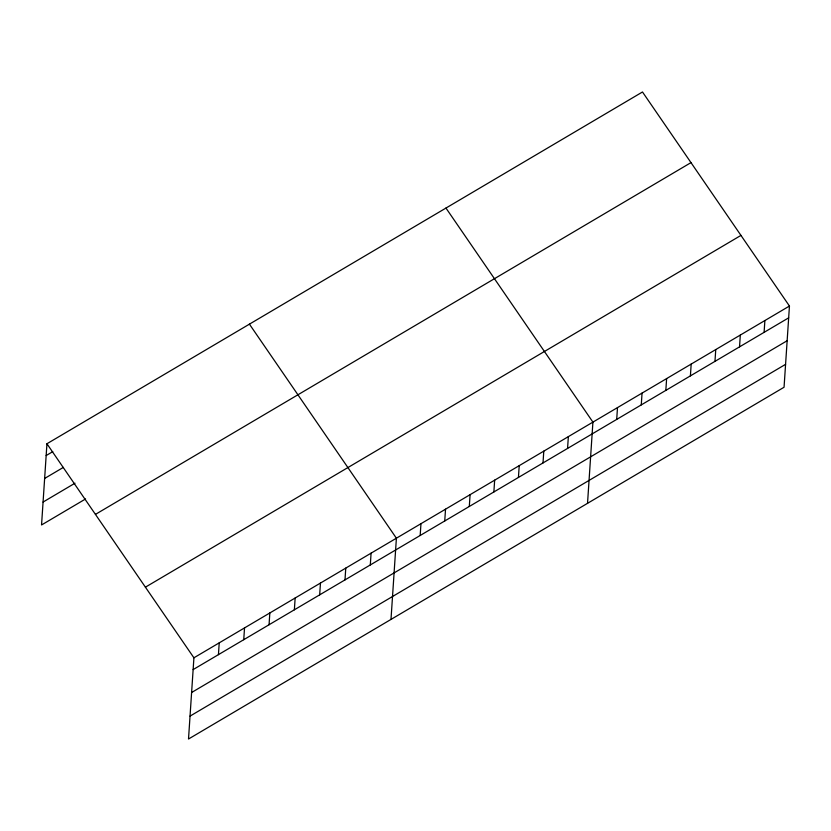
<?xml version="1.0" encoding="UTF-8"?>
<svg xmlns="http://www.w3.org/2000/svg" width="831" height="831" viewBox="0 0 831 831"><rect width="100%" height="100%" fill="white"/><g stroke="black" fill="none" stroke-linecap="round" stroke-linejoin="round"><path stroke-width="1.25" d="M46.941 443.754L193.914 657.809L188.512 739.019L784.059 387.246L789.45 306.037L642.488 91.981L46.941 443.754L41.55 524.963L85.572 498.964M218.439 654.651L219.218 642.862M243.743 639.704L244.532 627.904M269.057 624.756L269.836 612.956M294.371 609.798L295.15 598.008M319.675 594.851L320.465 583.061M344.99 579.903L345.769 568.103M370.304 564.955L371.083 553.155M390.996 619.417L396.397 538.208L249.425 324.152M420.174 535.486L420.964 523.696M444.741 520.985L445.53 509.185M469.307 506.474L470.086 494.674M493.874 491.962L494.653 480.162M518.44 477.451L519.219 465.651M543.007 462.94L543.786 451.14M567.573 448.428L568.352 436.628M587.527 503.337L592.918 422.117L445.956 208.062M616.706 419.406L617.485 407.616M641.272 404.894L642.051 393.105M665.839 390.383L666.618 378.593M690.405 375.872L691.184 364.082M714.972 361.36L715.751 349.571M739.538 346.849L740.317 335.059M764.105 332.338L764.884 320.548M46.162 455.544L52.769 451.649M44.635 478.459L63.343 467.406M43.067 502.059L74.987 483.206M95.44 514.389L690.987 162.616M145.415 587.174L740.951 235.402M193.914 657.809L789.45 306.037M193.124 669.599L788.671 317.837M191.608 692.514L787.144 340.741M190.039 716.114L785.575 364.342"/></g></svg>
